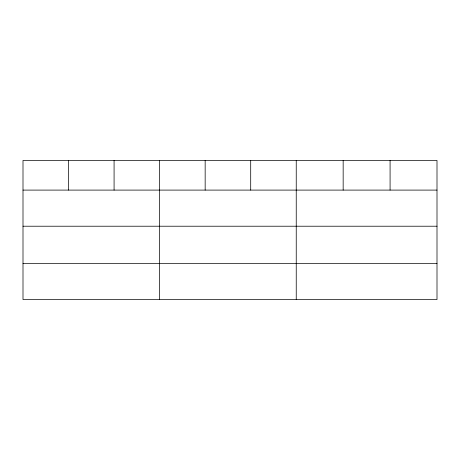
<?xml version="1.0" encoding="UTF-8"?>
<svg xmlns="http://www.w3.org/2000/svg" width="460" height="460" viewBox="0 0 460 460"><rect width="100%" height="100%" fill="white"/><g stroke="black" fill="none" stroke-linecap="round" stroke-linejoin="round"><path stroke-width="0.69" d="M437 226.216L437 160.448L23 160.448L23 299.552L437 299.552L437 226.216L23 226.216M23 190.095L437 190.095M23 263.43L437 263.43M390.08 160.448L390.08 190.095M343.16 160.448L343.16 190.095M296.24 160.448L296.24 299.552M250.7 160.448L250.7 190.095M205.16 160.448L205.16 190.095M159.62 160.448L159.62 299.552M114.08 160.448L114.08 190.095M68.54 160.448L68.54 190.095"/></g></svg>
